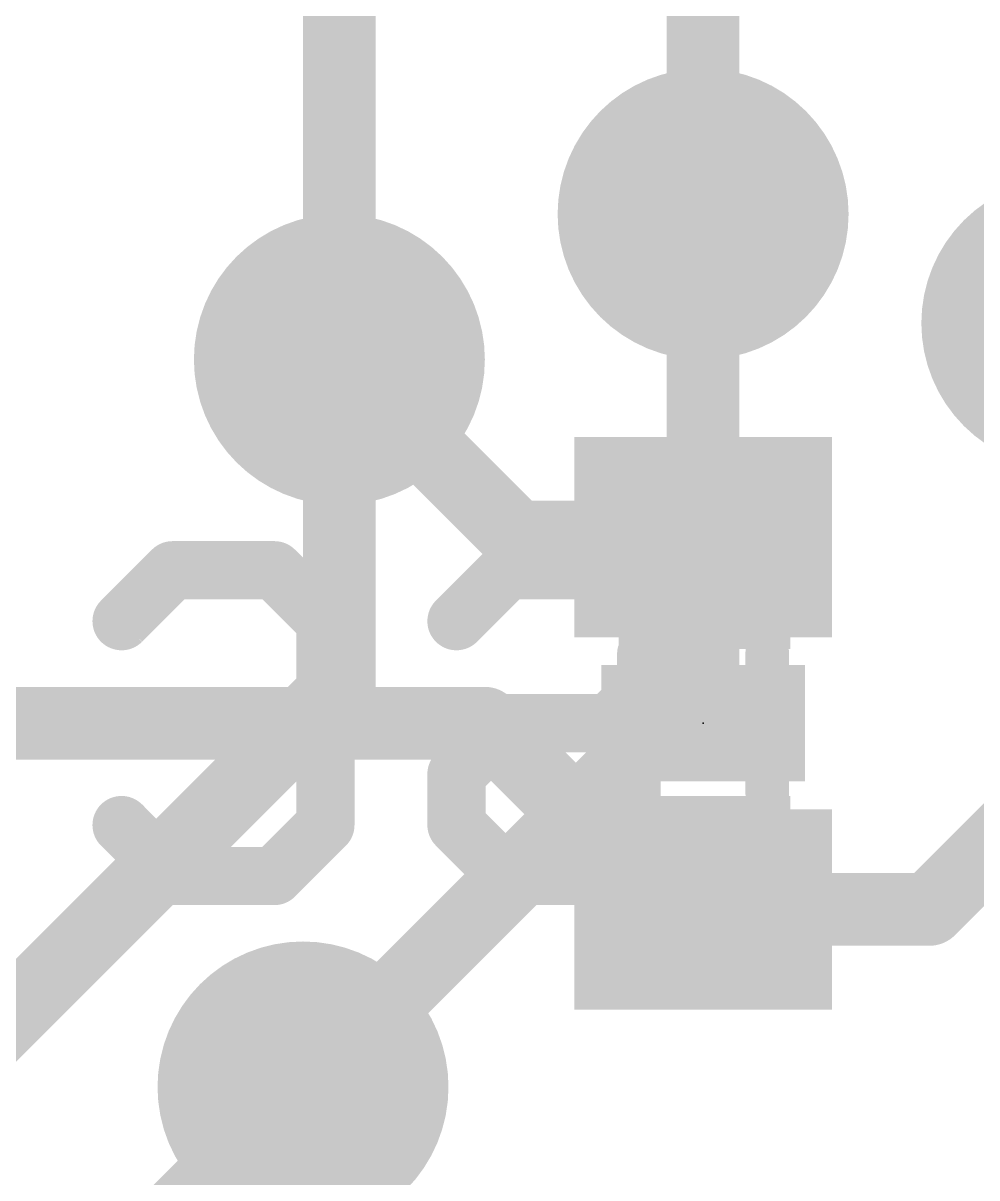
# Model space of a CAD drawing. Extents: x -10.2 to 20.4, y -5.1 to 20.4.
# Drawn here: x 3.976 to 7.306, y 12.383 to 16.415 of the extents above; entities that cross this region are included whole.
import ezdxf

# ---------------------------------------------------------------- set-up
doc = ezdxf.new("R2010")
doc.units = 0
for name, color, linetype in [('1', 12, 'CONTINUOUS'), ('16', 132, 'CONTINUOUS'), ('18', 110, 'CONTINUOUS'), ('21', 41, 'CONTINUOUS'), ('22', 40, 'CONTINUOUS'), ('23', 53, 'CONTINUOUS'), ('51', 53, 'CONTINUOUS')]:
    doc.layers.add(name, color=color, linetype=linetype)

# ---------------------------------------------------------------- blocks, each defined once
blk = doc.blocks.new('RECT')
blk.add_solid([(-0.5, -0.5), (0.5, -0.5), (-0.5, 0.5), (0.5, 0.5)])
blk = doc.blocks.new('ROUNDV')
at = {"const_width": 0.5}
blk.add_lwpolyline([(0, -0.25, 1), (0, 0.25, 1), (0, -0.25)], format="xyb", dxfattribs=at)

msp = doc.modelspace()

# ---------------------------------------------------------------- linework, layer by layer
at = {"layer": '1', "const_width": 0.254}
for points in [[(5.08, 15.24), (5.08, 17.653)], [(6.35, 15.748), (6.35, 17.13)], [(5.08, 15.24), (5.7, 14.62)], [(5.7, 14.62), (6.35, 14.62)], [(1.27, 13.97), (5.588, 13.97)], [(5.588, 13.97), (6.238, 13.32)], [(7.14, 13.32), (7.79, 13.97)], [(6.238, 13.32), (6.35, 13.32)], [(6.35, 13.32), (7.14, 13.32)], [(3.683, 11.43), (4.953, 12.7)]]:
    msp.add_lwpolyline(points, dxfattribs=at)
at = {"layer": '1', "const_width": 0.127}
for points in [[(6.2865, 15.748, 1), (6.4135, 15.748)], [(5.1249, 15.2849, 1), (5.0351, 15.1951)], [(5.0165, 15.24, 1), (5.1435, 15.24)], [(5.7, 14.6835, 1), (5.7, 14.5565)], [(5.6551, 14.5751, 1), (5.7449, 14.6649)], [(6.35, 14.5565, 1), (6.35, 14.6835)], [(5.6329, 14.0149, 1), (5.5431, 13.9251)], [(5.588, 13.9065, 1), (5.588, 14.0335)], [(6.238, 13.3835, 1), (6.238, 13.2565)], [(6.1931, 13.2751, 1), (6.2829, 13.3649)], [(6.35, 13.3835, 1), (6.35, 13.2565)], [(6.35, 13.2565, 1), (6.35, 13.3835)], [(7.0951, 13.3649, 1), (7.1849, 13.2751)], [(7.14, 13.2565, 1), (7.14, 13.3835)], [(4.9979, 12.6551, 1), (4.9081, 12.7449)]]:
    msp.add_lwpolyline(points, format="xyb", dxfattribs=at)
at = {"layer": '16', "const_width": 0.254}
for points in [[(6.35, 14.097), (6.35, 15.748)], [(5.08, 14.097), (5.08, 15.24)], [(3.683, 12.7), (5.08, 14.097)], [(4.953, 12.7), (6.35, 14.097)]]:
    msp.add_lwpolyline(points, dxfattribs=at)
at = {"layer": '16', "const_width": 0.127}
for points in [[(6.4135, 15.748, 1), (6.2865, 15.748)], [(5.1435, 15.24, 1), (5.0165, 15.24)], [(5.1249, 14.0521, 1), (5.0351, 14.1419)], [(6.3949, 14.0521, 1), (6.3051, 14.1419)], [(5.0165, 14.097, 1), (5.1435, 14.097)], [(6.2865, 14.097, 1), (6.4135, 14.097)], [(4.9081, 12.7449, 1), (4.9979, 12.6551)]]:
    msp.add_lwpolyline(points, format="xyb", dxfattribs=at)
at = {"layer": '22', "const_width": 0.2032}
for points in [[(4.3194, 14.3264), (4.4973, 14.5043)], [(4.4973, 14.5043), (4.8533, 14.5043)], [(4.8533, 14.5043), (5.0312, 14.3264)], [(5.4888, 14.3264), (5.6667, 14.5043)], [(5.6667, 14.5043), (6.0226, 14.5043)], [(6.0226, 14.5043), (6.2006, 14.3264)], [(5.0312, 14.3264), (5.0312, 13.6146)], [(6.2006, 14.3264), (6.2006, 14.1484)], [(6.2006, 14.1484), (6.0226, 13.9705)], [(5.6667, 13.9705), (5.4888, 13.7925)], [(6.0226, 13.9705), (5.6667, 13.9705)], [(5.4888, 13.7925), (5.4888, 13.6146)], [(4.4973, 13.4366), (4.3194, 13.6146)], [(5.0312, 13.6146), (4.8533, 13.4366)], [(5.4888, 13.6146), (5.6667, 13.4366)], [(6.0226, 13.4366), (6.2006, 13.6146)], [(4.8533, 13.4366), (4.4973, 13.4366)], [(5.6667, 13.4366), (6.0226, 13.4366)]]:
    msp.add_lwpolyline(points, dxfattribs=at)
at = {"layer": '22', "const_width": 0.1016}
for points in [[(4.4973, 14.5551, 1), (4.4973, 14.4535)], [(4.5333, 14.4684, 1), (4.4614, 14.5402)], [(4.8892, 14.5402, 1), (4.8173, 14.4684)], [(4.8533, 14.4535, 1), (4.8533, 14.5551)], [(5.6667, 14.5551, 1), (5.6667, 14.4535)], [(5.7027, 14.4684, 1), (5.6308, 14.5402)], [(6.0586, 14.5402, 1), (5.9867, 14.4684)], [(6.0226, 14.4535, 1), (6.0226, 14.5551)], [(4.2835, 14.3623, 1), (4.3553, 14.2904)], [(5.082, 14.3264, 1), (4.9804, 14.3264)], [(4.9953, 14.2904, 1), (5.0671, 14.3623)], [(5.4529, 14.3623, 1), (5.5247, 14.2904)], [(6.2514, 14.3264, 1), (6.1498, 14.3264)], [(6.1647, 14.2904, 1), (6.2365, 14.3623)], [(6.2365, 14.1125, 1), (6.1647, 14.1843)], [(6.1498, 14.1484, 1), (6.2514, 14.1484)], [(5.6667, 14.0213, 1), (5.6667, 13.9197)], [(5.7027, 13.9345, 1), (5.6308, 14.0064)], [(5.9867, 14.0064, 1), (6.0586, 13.9345)], [(6.0226, 13.9197, 1), (6.0226, 14.0213)], [(5.5396, 13.7925, 1), (5.438, 13.7925)], [(5.4529, 13.8284, 1), (5.5247, 13.7566)], [(4.3553, 13.6505, 1), (4.2835, 13.5786)], [(5.0671, 13.5786, 1), (4.9953, 13.6505)], [(5.5247, 13.6505, 1), (5.4529, 13.5786)], [(6.2365, 13.5786, 1), (6.1647, 13.6505)], [(4.9804, 13.6146, 1), (5.082, 13.6146)], [(5.438, 13.6146, 1), (5.5396, 13.6146)], [(4.4973, 13.4874, 1), (4.4973, 13.3858)], [(4.4614, 13.4007, 1), (4.5333, 13.4725)], [(4.8173, 13.4725, 1), (4.8892, 13.4007)], [(4.8533, 13.3858, 1), (4.8533, 13.4874)], [(5.6667, 13.4874, 1), (5.6667, 13.3858)], [(5.6308, 13.4007, 1), (5.7027, 13.4725)], [(5.9867, 13.4725, 1), (6.0586, 13.4007)], [(6.0226, 13.3858, 1), (6.0226, 13.4874)]]:
    msp.add_lwpolyline(points, format="xyb", dxfattribs=at)
at = {"layer": '23'}
msp.add_point((6.35, 13.97), dxfattribs=at)
at = {"layer": '51', "const_width": 0.1524}
for points in [[(6.126, 13.725), (6.126, 14.215)], [(6.574, 14.215), (6.574, 13.725)]]:
    msp.add_lwpolyline(points, dxfattribs=at)
at = {"layer": '51', "const_width": 0.0762}
for points in [[(6.1641, 14.215, 1), (6.0879, 14.215)], [(6.6121, 14.215, 1), (6.5359, 14.215)], [(6.0879, 13.725, 1), (6.1641, 13.725)], [(6.5359, 13.725, 1), (6.6121, 13.725)]]:
    msp.add_lwpolyline(points, format="xyb", dxfattribs=at)

# ---------------------------------------------------------------- block references
at = {"layer": '1', "xscale": 0.7, "yscale": 0.9, "rotation": 90}
for p in [(6.35, 14.62), (6.35, 13.32)]:
    msp.add_blockref('RECT', p, dxfattribs=at)
at = {"layer": '18', "xscale": 1.016, "yscale": 1.016}
for p in [(6.35, 15.748), (6.35, 15.748), (7.62, 15.367), (7.62, 15.367), (5.08, 15.24), (5.08, 15.24), (4.953, 12.7), (4.953, 12.7)]:
    msp.add_blockref('ROUNDV', p, dxfattribs=at)
at = {"layer": '21', "xscale": 0.4064, "yscale": 0.7112, "rotation": 90}
msp.add_blockref('RECT', (6.35, 13.97), dxfattribs=at)
at = {"layer": '51', "xscale": 0.3, "yscale": 0.5999, "rotation": 90}
for p in [(6.3548, 14.3788), (6.3548, 13.566)]:
    msp.add_blockref('RECT', p, dxfattribs=at)

doc.saveas('drawing.dxf')
